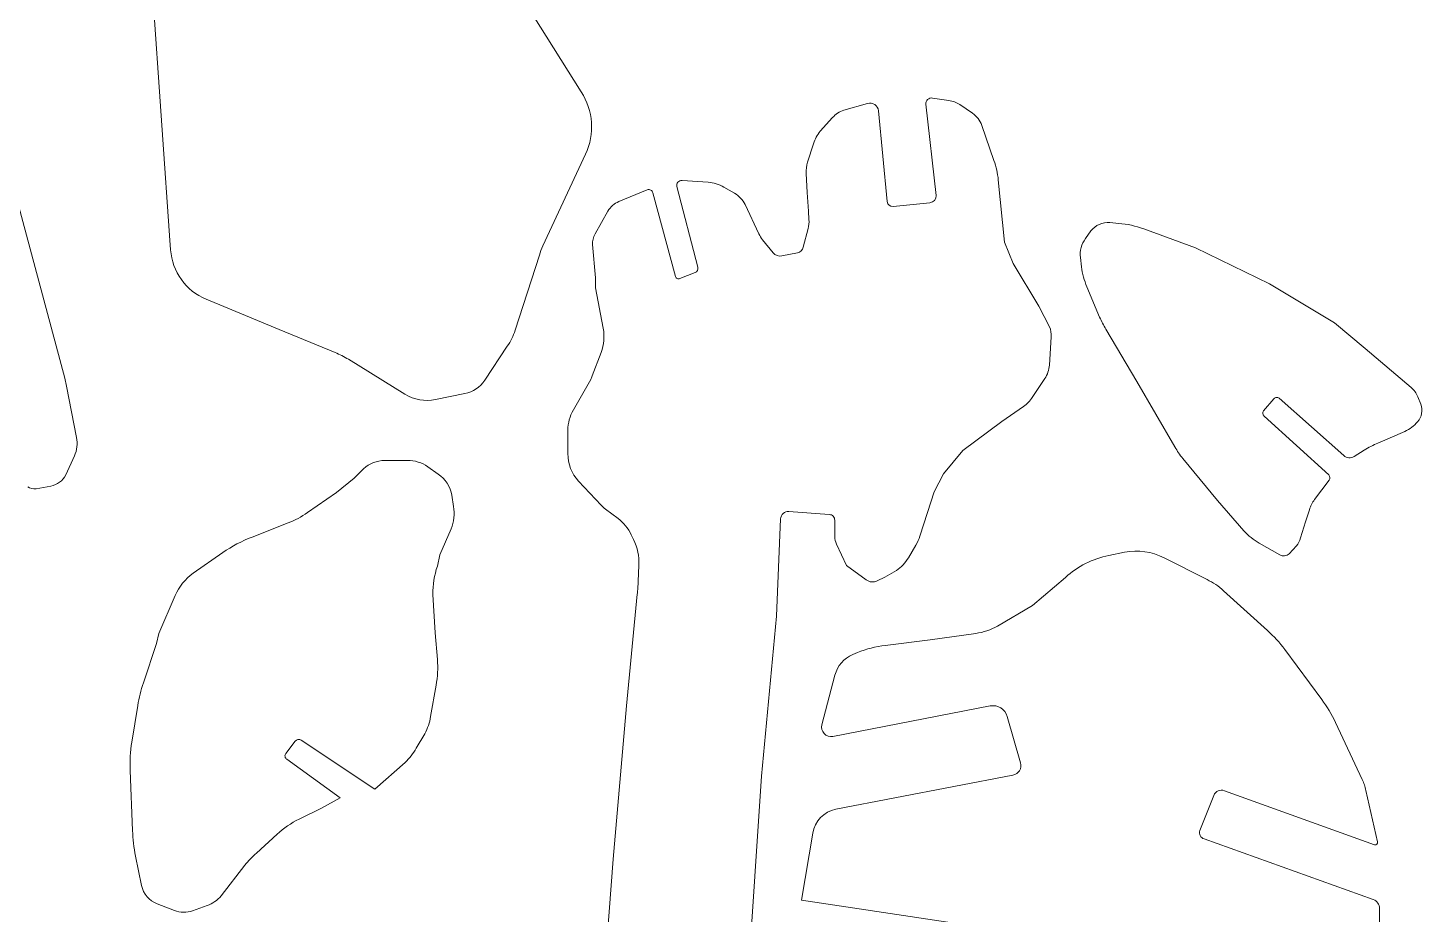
# Model space of a CAD drawing. Header units: inches. Extents: x -4.5 to 5.6, y -4.2 to 3.8.
# Drawn here: x -0.361 to 2.614, y -0.786 to 1.102 of the extents above; entities that cross this region are included whole.
import ezdxf

# ---------------------------------------------------------------- set-up
doc = ezdxf.new("R2010")
doc.units = ezdxf.units.IN
doc.header["$MEASUREMENT"] = 0
doc.layers.add('WHITE', color=7, linetype='Continuous')

msp = doc.modelspace()

# ---------------------------------------------------------------- linework, layer by layer
at = {"layer": 'WHITE', "lineweight": 5}
for points in [[(0.6574, 1.2231), (0.6574, 1.2231), (0.8185, 0.9658), (0.8185, 0.9658)], [(-0.057, 0.6292), (-0.057, 0.6292), (-0.0958, 1.1808), (-0.0958, 1.1808)], [(0.8277, 0.8326), (0.8478, 0.8756), (0.8443, 0.926), (0.8185, 0.9658)], [(1.6024, 0.9473), (1.6024, 0.9473), (1.5676, 0.9525), (1.5676, 0.9525)], [(1.3782, 0.9264), (1.3689, 0.9236), (1.3607, 0.9182), (1.3544, 0.9108)], [(1.4291, 0.9409), (1.4291, 0.9409), (1.3782, 0.9264), (1.3782, 0.9264)], [(1.4291, 0.9409), (1.4291, 0.9409), (1.4291, 0.9409), (1.4291, 0.9409)], [(1.4709, 0.7318), (1.4709, 0.7318), (1.4523, 0.9253), (1.4523, 0.9253)], [(1.5531, 0.9392), (1.5531, 0.9392), (1.5751, 0.7451), (1.5751, 0.7451)], [(1.6255, 0.9386), (1.6186, 0.9433), (1.6107, 0.9462), (1.6024, 0.9473)], [(1.6528, 0.92), (1.6528, 0.92), (1.6255, 0.9386), (1.6255, 0.9386)], [(1.3544, 0.9108), (1.3544, 0.9108), (1.3283, 0.8818), (1.3283, 0.8818)], [(1.3544, 0.9108), (1.3544, 0.9108), (1.3544, 0.9108), (1.3544, 0.9108)], [(1.6725, 0.894), (1.6689, 0.9046), (1.662, 0.9137), (1.6528, 0.92)], [(1.6986, 0.8192), (1.6986, 0.8192), (1.6725, 0.894), (1.6725, 0.894)], [(1.3283, 0.8818), (1.3217, 0.874), (1.3168, 0.865), (1.3138, 0.8552)], [(1.3138, 0.8552), (1.3138, 0.8552), (1.3011, 0.8158), (1.3011, 0.8158)], [(1.3138, 0.8552), (1.3138, 0.8552), (1.3138, 0.8552), (1.3138, 0.8552)], [(0.8277, 0.8326), (0.8277, 0.8326), (0.7368, 0.6373), (0.7368, 0.6373)], [(0.8277, 0.8326), (0.8277, 0.8326), (0.8277, 0.8326), (0.8277, 0.8326)], [(1.3011, 0.8158), (1.2987, 0.8081), (1.2977, 0.8), (1.2982, 0.792)], [(1.7078, 0.7781), (1.7064, 0.7921), (1.7033, 0.806), (1.6986, 0.8192)], [(-0.2823, 0.3557), (-0.2823, 0.3557), (-0.4011, 0.7984), (-0.4011, 0.7984)], [(1.089, 0.7729), (1.089, 0.7729), (1.0334, 0.777), (1.0334, 0.777)], [(1.2982, 0.792), (1.2982, 0.792), (1.3005, 0.7515), (1.3005, 0.7515)], [(1.7211, 0.6454), (1.7211, 0.6454), (1.7078, 0.7781), (1.7078, 0.7781)], [(0.9593, 0.7567), (0.9593, 0.7567), (0.899, 0.7318), (0.899, 0.7318)], [(0.9593, 0.7567), (0.9593, 0.7567), (0.9593, 0.7567), (0.9593, 0.7567)], [(1.0195, 0.5724), (1.0195, 0.5724), (0.9714, 0.7503), (0.9714, 0.7503)], [(1.0224, 0.7642), (1.0224, 0.7642), (1.067, 0.5921), (1.067, 0.5921)], [(1.1226, 0.7625), (1.1124, 0.7684), (1.1009, 0.772), (1.089, 0.7729)], [(1.1452, 0.7497), (1.1452, 0.7497), (1.1226, 0.7625), (1.1226, 0.7625)], [(1.1678, 0.7254), (1.1629, 0.7356), (1.1551, 0.7441), (1.1452, 0.7497)], [(1.3005, 0.7515), (1.3005, 0.7515), (1.3028, 0.7115), (1.3028, 0.7115)], [(1.5618, 0.7294), (1.5698, 0.7301), (1.5758, 0.7371), (1.5751, 0.7451)], [(0.899, 0.7318), (0.8891, 0.7278), (0.8807, 0.7207), (0.8753, 0.7115)], [(1.1974, 0.6628), (1.1974, 0.6628), (1.1678, 0.7254), (1.1678, 0.7254)], [(1.4709, 0.7318), (1.4715, 0.7254), (1.4772, 0.7207), (1.4836, 0.7213)], [(1.5618, 0.7294), (1.5618, 0.7294), (1.4836, 0.7213), (1.4836, 0.7213)], [(1.5618, 0.7294), (1.5618, 0.7294), (1.5618, 0.7294), (1.5618, 0.7294)], [(0.8753, 0.7115), (0.8753, 0.7115), (0.848, 0.6628), (0.848, 0.6628)], [(0.8753, 0.7115), (0.8753, 0.7115), (0.8753, 0.7115), (0.8753, 0.7115)], [(1.3023, 0.6744), (1.3039, 0.6806), (1.3045, 0.6871), (1.304, 0.6935)], [(1.3028, 0.7115), (1.3028, 0.7115), (1.304, 0.6935), (1.304, 0.6935)], [(1.9454, 0.6871), (1.9298, 0.6885), (1.9147, 0.6817), (1.9054, 0.6692)], [(1.9645, 0.6854), (1.9645, 0.6854), (1.9454, 0.6871), (1.9454, 0.6871)], [(2.0178, 0.6738), (2.0006, 0.68), (1.9827, 0.6839), (1.9645, 0.6854)], [(0.848, 0.6628), (0.8441, 0.656), (0.8422, 0.6481), (0.8428, 0.6402)], [(1.1974, 0.6628), (1.1994, 0.6585), (1.202, 0.6544), (1.2049, 0.6506)], [(1.3023, 0.6744), (1.3023, 0.6744), (1.2918, 0.6344), (1.2918, 0.6344)], [(1.3023, 0.6744), (1.3023, 0.6744), (1.3023, 0.6744), (1.3023, 0.6744)], [(1.9054, 0.6692), (1.9054, 0.6692), (1.8938, 0.653), (1.8938, 0.653)], [(1.9054, 0.6692), (1.9054, 0.6692), (1.9054, 0.6692), (1.9054, 0.6692)], [(2.1284, 0.6333), (2.1284, 0.6333), (2.0178, 0.6738), (2.0178, 0.6738)], [(-0.057, 0.6292), (-0.0538, 0.5825), (-0.0244, 0.5416), (0.0189, 0.5238)], [(0.7368, 0.6373), (0.7339, 0.6309), (0.7314, 0.6243), (0.7293, 0.6176)], [(0.8428, 0.6402), (0.8428, 0.6402), (0.8486, 0.5695), (0.8486, 0.5695)], [(1.2275, 0.6228), (1.2275, 0.6228), (1.2049, 0.6506), (1.2049, 0.6506)], [(1.2797, 0.6223), (1.2857, 0.6236), (1.2905, 0.6284), (1.2918, 0.6344)], [(1.7397, 0.6002), (1.7397, 0.6002), (1.7211, 0.6454), (1.7211, 0.6454)], [(1.8938, 0.653), (1.8851, 0.6414), (1.8811, 0.6268), (1.8828, 0.6124)], [(2.286, 0.5568), (2.286, 0.5568), (2.1284, 0.6333), (2.1284, 0.6333)], [(0.7293, 0.6176), (0.7293, 0.6176), (0.6777, 0.4577), (0.6777, 0.4577)], [(0.7293, 0.6176), (0.7293, 0.6176), (0.7293, 0.6176), (0.7293, 0.6176)], [(1.2275, 0.6228), (1.2321, 0.6171), (1.2395, 0.6144), (1.2466, 0.6159)], [(1.2797, 0.6223), (1.2797, 0.6223), (1.2466, 0.6159), (1.2466, 0.6159)], [(1.2797, 0.6223), (1.2797, 0.6223), (1.2797, 0.6223), (1.2797, 0.6223)], [(1.7941, 0.5087), (1.7941, 0.5087), (1.7397, 0.6002), (1.7397, 0.6002)], [(1.8828, 0.6124), (1.8828, 0.6124), (1.8851, 0.5927), (1.8851, 0.5927)], [(0.8486, 0.5695), (0.8486, 0.5695), (0.8492, 0.5481), (0.8492, 0.5481)], [(1.0612, 0.5805), (1.0612, 0.5805), (1.0288, 0.5678), (1.0288, 0.5678)], [(1.0612, 0.5805), (1.0657, 0.5825), (1.0681, 0.5874), (1.067, 0.5921)], [(1.0612, 0.5805), (1.0612, 0.5805), (1.0612, 0.5805), (1.0612, 0.5805)], [(1.8851, 0.5927), (1.887, 0.5781), (1.8909, 0.5639), (1.8967, 0.5504)], [(0.8492, 0.5481), (0.8492, 0.5481), (0.8654, 0.4618), (0.8654, 0.4618)], [(1.8967, 0.5504), (1.8967, 0.5504), (1.9239, 0.4855), (1.9239, 0.4855)], [(2.4245, 0.4734), (2.4245, 0.4734), (2.286, 0.5568), (2.286, 0.5568)], [(0.1748, 0.4595), (0.1748, 0.4595), (0.0189, 0.5238), (0.0189, 0.5238)], [(1.8167, 0.4647), (1.8167, 0.4647), (1.7941, 0.5087), (1.7941, 0.5087)], [(1.9239, 0.4855), (1.9277, 0.4767), (1.9322, 0.4682), (1.9373, 0.46)], [(0.2936, 0.4102), (0.2936, 0.4102), (0.1748, 0.4595), (0.1748, 0.4595)], [(0.6609, 0.4235), (0.668, 0.4341), (0.6737, 0.4456), (0.6777, 0.4577)], [(0.8607, 0.4102), (0.867, 0.4267), (0.8686, 0.4445), (0.8654, 0.4618)], [(1.8208, 0.4438), (1.8213, 0.451), (1.8199, 0.4582), (1.8167, 0.4647)], [(1.9373, 0.46), (1.9373, 0.46), (2.0033, 0.3482), (2.0033, 0.3482)], [(2.49, 0.4189), (2.49, 0.4189), (2.4245, 0.4734), (2.4245, 0.4734)], [(0.6609, 0.4235), (0.6609, 0.4235), (0.6128, 0.3511), (0.6128, 0.3511)], [(0.6609, 0.4235), (0.6609, 0.4235), (0.6609, 0.4235), (0.6609, 0.4235)], [(1.8167, 0.3836), (1.8167, 0.3836), (1.8208, 0.4438), (1.8208, 0.4438)], [(1.8208, 0.4438), (1.8208, 0.4438), (1.8208, 0.4438), (1.8208, 0.4438)], [(2.5879, 0.3355), (2.5879, 0.3355), (2.49, 0.4189), (2.49, 0.4189)], [(0.3225, 0.3957), (0.3133, 0.4013), (0.3036, 0.4062), (0.2936, 0.4102)], [(0.4425, 0.3216), (0.4425, 0.3216), (0.3225, 0.3957), (0.3225, 0.3957)], [(0.8607, 0.4102), (0.8607, 0.4102), (0.8422, 0.3604), (0.8422, 0.3604)], [(0.8607, 0.4102), (0.8607, 0.4102), (0.8607, 0.4102), (0.8607, 0.4102)], [(0.8387, 0.3529), (0.8401, 0.3553), (0.8413, 0.3578), (0.8422, 0.3604)], [(1.8069, 0.3546), (1.8127, 0.3632), (1.8161, 0.3732), (1.8167, 0.3836)], [(-0.2789, 0.3384), (-0.2789, 0.3384), (-0.2823, 0.3557), (-0.2823, 0.3557)], [(-0.2574, 0.2289), (-0.2574, 0.2289), (-0.2789, 0.3384), (-0.2789, 0.3384)], [(0.5705, 0.3227), (0.5878, 0.3262), (0.603, 0.3364), (0.6128, 0.3511)], [(0.8387, 0.3529), (0.8387, 0.3529), (0.8017, 0.288), (0.8017, 0.288)], [(0.8387, 0.3529), (0.8387, 0.3529), (0.8387, 0.3529), (0.8387, 0.3529)], [(1.7802, 0.3146), (1.7802, 0.3146), (1.8069, 0.3546), (1.8069, 0.3546)], [(1.8069, 0.3546), (1.8069, 0.3546), (1.8069, 0.3546), (1.8069, 0.3546)], [(2.0033, 0.3482), (2.0033, 0.3482), (2.0844, 0.2092), (2.0844, 0.2092)], [(2.6024, 0.3158), (2.5992, 0.3234), (2.5942, 0.3302), (2.5879, 0.3355)], [(0.4425, 0.3216), (0.462, 0.3094), (0.4854, 0.3053), (0.5079, 0.31)], [(0.5705, 0.3227), (0.5705, 0.3227), (0.5079, 0.31), (0.5079, 0.31)], [(0.5705, 0.3227), (0.5705, 0.3227), (0.5705, 0.3227), (0.5705, 0.3227)], [(1.7617, 0.2955), (1.769, 0.3007), (1.7753, 0.3072), (1.7802, 0.3146)], [(2.2733, 0.2856), (2.2733, 0.2856), (2.2953, 0.3117), (2.2953, 0.3117)], [(2.2953, 0.3117), (2.2953, 0.3117), (2.2953, 0.3117), (2.2953, 0.3117)], [(2.3069, 0.3129), (2.3069, 0.3129), (2.4442, 0.1906), (2.4442, 0.1906)], [(2.6018, 0.2625), (2.6108, 0.2728), (2.6135, 0.2873), (2.6087, 0.3001)], [(2.6087, 0.3001), (2.6087, 0.3001), (2.6024, 0.3158), (2.6024, 0.3158)], [(0.8017, 0.288), (0.7941, 0.2747), (0.7901, 0.2598), (0.7901, 0.2445)], [(1.7154, 0.263), (1.7154, 0.263), (1.7617, 0.2955), (1.7617, 0.2955)], [(1.7617, 0.2955), (1.7617, 0.2955), (1.7617, 0.2955), (1.7617, 0.2955)], [(2.2733, 0.2856), (2.2708, 0.2822), (2.2713, 0.2775), (2.2744, 0.2746)], [(2.4123, 0.1495), (2.4123, 0.1495), (2.2744, 0.2746), (2.2744, 0.2746)], [(0.7901, 0.2445), (0.7901, 0.2445), (0.7901, 0.2445), (0.7901, 0.2445)], [(0.7901, 0.2445), (0.7901, 0.2445), (0.7901, 0.1947), (0.7901, 0.1947)], [(1.6325, 0.2011), (1.6325, 0.2011), (1.7154, 0.263), (1.7154, 0.263)], [(1.7154, 0.263), (1.7154, 0.263), (1.7154, 0.263), (1.7154, 0.263)], [(2.5172, 0.2173), (2.5172, 0.2173), (2.5746, 0.2422), (2.5746, 0.2422)], [(2.5746, 0.2422), (2.585, 0.2468), (2.5943, 0.2538), (2.6018, 0.2625)], [(2.5746, 0.2422), (2.5746, 0.2422), (2.5746, 0.2422), (2.5746, 0.2422)], [(-0.2621, 0.19), (-0.2564, 0.2022), (-0.2548, 0.2158), (-0.2574, 0.2289)], [(2.0844, 0.2092), (2.0893, 0.2004), (2.0949, 0.1921), (2.1012, 0.1843)], [(2.5172, 0.2173), (2.5072, 0.213), (2.4975, 0.2079), (2.4882, 0.2022)], [(-0.2806, 0.1495), (-0.2806, 0.1495), (-0.2621, 0.19), (-0.2621, 0.19)], [(-0.2621, 0.19), (-0.2621, 0.19), (-0.2621, 0.19), (-0.2621, 0.19)], [(0.3996, 0.1802), (0.3828, 0.1802), (0.3666, 0.1738), (0.3544, 0.1622)], [(0.4483, 0.1802), (0.4483, 0.1802), (0.3996, 0.1802), (0.3996, 0.1802)], [(0.4917, 0.1669), (0.4789, 0.1757), (0.4638, 0.1803), (0.4483, 0.1802)], [(0.4483, 0.1802), (0.4483, 0.1802), (0.4483, 0.1802), (0.4483, 0.1802)], [(0.7901, 0.1947), (0.7899, 0.173), (0.798, 0.1521), (0.8126, 0.1361)], [(1.5908, 0.1518), (1.5908, 0.1518), (1.6325, 0.2011), (1.6325, 0.2011)], [(1.6325, 0.2011), (1.6325, 0.2011), (1.6325, 0.2011), (1.6325, 0.2011)], [(2.1012, 0.1843), (2.1012, 0.1843), (2.1748, 0.095), (2.1748, 0.095)], [(2.4442, 0.1906), (2.4504, 0.1852), (2.4593, 0.1845), (2.4662, 0.1889)], [(2.4662, 0.1889), (2.4662, 0.1889), (2.4882, 0.2022), (2.4882, 0.2022)], [(2.4882, 0.2022), (2.4882, 0.2022), (2.4882, 0.2022), (2.4882, 0.2022)], [(-0.3125, 0.1257), (-0.2986, 0.128), (-0.2867, 0.1368), (-0.2806, 0.1495)], [(0.3544, 0.1622), (0.3544, 0.1622), (0.3341, 0.1425), (0.3341, 0.1425)], [(0.3544, 0.1622), (0.3544, 0.1622), (0.3544, 0.1622), (0.3544, 0.1622)], [(0.5137, 0.1512), (0.5137, 0.1512), (0.4917, 0.1669), (0.4917, 0.1669)], [(0.5427, 0.106), (0.5395, 0.1244), (0.529, 0.1407), (0.5137, 0.1512)], [(1.5711, 0.113), (1.5711, 0.113), (1.5908, 0.1518), (1.5908, 0.1518)], [(1.5908, 0.1518), (1.5908, 0.1518), (1.5908, 0.1518), (1.5908, 0.1518)], [(2.4129, 0.1379), (2.4157, 0.1413), (2.4155, 0.1464), (2.4123, 0.1495)], [(-0.3617, 0.124), (-0.3565, 0.1204), (-0.35, 0.1189), (-0.3437, 0.1199)], [(-0.3437, 0.1199), (-0.3437, 0.1199), (-0.3125, 0.1257), (-0.3125, 0.1257)], [(-0.3125, 0.1257), (-0.3125, 0.1257), (-0.3125, 0.1257), (-0.3125, 0.1257)], [(0.3341, 0.1425), (0.3341, 0.1425), (0.2965, 0.1118), (0.2965, 0.1118)], [(0.3341, 0.1425), (0.3341, 0.1425), (0.3341, 0.1425), (0.3341, 0.1425)], [(0.8126, 0.1361), (0.8126, 0.1361), (0.8608, 0.0852), (0.8608, 0.0852)], [(2.3822, 0.0968), (2.3822, 0.0968), (2.4129, 0.1379), (2.4129, 0.1379)], [(2.4129, 0.1379), (2.4129, 0.1379), (2.4129, 0.1379), (2.4129, 0.1379)], [(0.2965, 0.1118), (0.2965, 0.1118), (0.235, 0.069), (0.235, 0.069)], [(0.2965, 0.1118), (0.2965, 0.1118), (0.2965, 0.1118), (0.2965, 0.1118)], [(0.5462, 0.0823), (0.5462, 0.0823), (0.5427, 0.106), (0.5427, 0.106)], [(1.5566, 0.069), (1.5566, 0.069), (1.5711, 0.113), (1.5711, 0.113)], [(1.5711, 0.113), (1.5711, 0.113), (1.5711, 0.113), (1.5711, 0.113)], [(2.1748, 0.095), (2.1748, 0.095), (2.2316, 0.0301), (2.2316, 0.0301)], [(2.3822, 0.0968), (2.3772, 0.0904), (2.3735, 0.0831), (2.3712, 0.0753)], [(0.1939, 0.047), (0.2084, 0.0526), (0.2223, 0.06), (0.235, 0.069)], [(0.541, 0.0342), (0.5472, 0.0494), (0.549, 0.0661), (0.5462, 0.0823)], [(0.8608, 0.0852), (0.8636, 0.082), (0.8667, 0.0791), (0.87, 0.0765)], [(0.87, 0.0765), (0.87, 0.0765), (0.8973, 0.0562), (0.8973, 0.0562)], [(1.2611, 0.0712), (1.2611, 0.0712), (1.3474, 0.0649), (1.3474, 0.0649)], [(1.5404, 0.0191), (1.5404, 0.0191), (1.5566, 0.069), (1.5566, 0.069)], [(1.5566, 0.069), (1.5566, 0.069), (1.5566, 0.069), (1.5566, 0.069)], [(2.3631, 0.0493), (2.3631, 0.0493), (2.3712, 0.0753), (2.3712, 0.0753)], [(2.3712, 0.0753), (2.3712, 0.0753), (2.3712, 0.0753), (2.3712, 0.0753)], [(0.1939, 0.047), (0.1939, 0.047), (0.1169, 0.0168), (0.1169, 0.0168)], [(0.1939, 0.047), (0.1939, 0.047), (0.1939, 0.047), (0.1939, 0.047)], [(0.5172, -0.0208), (0.5172, -0.0208), (0.541, 0.0342), (0.541, 0.0342)], [(0.541, 0.0342), (0.541, 0.0342), (0.541, 0.0342), (0.541, 0.0342)], [(0.9251, 0.022), (0.9186, 0.0355), (0.9091, 0.0472), (0.8973, 0.0562)], [(1.235, -0.1518), (1.235, -0.1518), (1.2437, 0.0556), (1.2437, 0.0556)], [(1.2437, 0.0556), (1.2437, 0.0556), (1.2437, 0.0556), (1.2437, 0.0556)], [(1.359, 0.0527), (1.359, 0.0527), (1.359, 0.0186), (1.359, 0.0186)], [(2.2316, 0.0301), (2.241, 0.0198), (2.2519, 0.011), (2.264, 0.0041)], [(2.3521, 0.0151), (2.3521, 0.0151), (2.3631, 0.0493), (2.3631, 0.0493)], [(2.3631, 0.0493), (2.3631, 0.0493), (2.3631, 0.0493), (2.3631, 0.0493)], [(0.1169, 0.0168), (0.0947, 0.0084), (0.0737, -0.0027), (0.0543, -0.0162)], [(0.9251, 0.022), (0.9251, 0.022), (0.9303, 0.0116), (0.9303, 0.0116)], [(0.9413, -0.0429), (0.9422, -0.0241), (0.9385, -0.0054), (0.9303, 0.0116)], [(1.359, 0.0186), (1.3592, 0.0127), (1.3606, 0.007), (1.3631, 0.0017)], [(1.3631, 0.0017), (1.3631, 0.0017), (1.3839, -0.044), (1.3839, -0.044)], [(1.516, -0.0272), (1.516, -0.0272), (1.5323, 0), (1.5323, 0)], [(1.5323, 0), (1.5356, 0.0061), (1.5384, 0.0125), (1.5404, 0.0191)], [(1.5323, 0), (1.5323, 0), (1.5323, 0), (1.5323, 0)], [(2.264, 0.0041), (2.264, 0.0041), (2.3081, -0.0208), (2.3081, -0.0208)], [(2.3434, -0.0017), (2.3477, 0.0031), (2.3506, 0.0088), (2.3521, 0.0151)], [(0.0543, -0.0162), (0.0543, -0.0162), (-0.0089, -0.0602), (-0.0089, -0.0602)], [(0.0543, -0.0162), (0.0543, -0.0162), (0.0543, -0.0162), (0.0543, -0.0162)], [(0.512, -0.0452), (0.512, -0.0452), (0.5172, -0.0208), (0.5172, -0.0208)], [(0.5172, -0.0208), (0.5172, -0.0208), (0.5172, -0.0208), (0.5172, -0.0208)], [(1.4906, -0.0544), (1.501, -0.0475), (1.5098, -0.0381), (1.516, -0.0272)], [(1.9436, -0.0226), (1.909, -0.0292), (1.877, -0.0452), (1.8509, -0.0689)], [(1.9772, -0.0156), (1.9772, -0.0156), (1.9436, -0.0226), (1.9436, -0.0226)], [(2.0612, -0.0272), (2.0353, -0.0141), (2.0057, -0.01), (1.9772, -0.0156)], [(1.9772, -0.0156), (1.9772, -0.0156), (1.9772, -0.0156), (1.9772, -0.0156)], [(2.1528, -0.0736), (2.1528, -0.0736), (2.0612, -0.0272), (2.0612, -0.0272)], [(2.3081, -0.0208), (2.3143, -0.0249), (2.3226, -0.0239), (2.3278, -0.0185)], [(2.3278, -0.0185), (2.3278, -0.0185), (2.3434, -0.0017), (2.3434, -0.0017)], [(2.3434, -0.0017), (2.3434, -0.0017), (2.3434, -0.0017), (2.3434, -0.0017)], [(0.512, -0.0452), (0.5051, -0.0645), (0.5017, -0.0849), (0.5021, -0.1054)], [(0.9413, -0.0429), (0.9413, -0.0429), (0.939, -0.095), (0.939, -0.095)], [(0.9413, -0.0429), (0.9413, -0.0429), (0.9413, -0.0429), (0.9413, -0.0429)], [(1.3839, -0.044), (1.3839, -0.044), (1.4262, -0.0741), (1.4262, -0.0741)], [(1.4662, -0.0684), (1.4662, -0.0684), (1.4906, -0.0544), (1.4906, -0.0544)], [(1.4906, -0.0544), (1.4906, -0.0544), (1.4906, -0.0544), (1.4906, -0.0544)], [(-0.0089, -0.0602), (-0.0258, -0.0722), (-0.039, -0.0887), (-0.0471, -0.1078)], [(1.4262, -0.0741), (1.4329, -0.0793), (1.4419, -0.0802), (1.4494, -0.0765)], [(1.4494, -0.0765), (1.4494, -0.0765), (1.4662, -0.0684), (1.4662, -0.0684)], [(1.4662, -0.0684), (1.4662, -0.0684), (1.4662, -0.0684), (1.4662, -0.0684)], [(1.8509, -0.0689), (1.8509, -0.0689), (1.7808, -0.1286), (1.7808, -0.1286)], [(1.8509, -0.0689), (1.8509, -0.0689), (1.8509, -0.0689), (1.8509, -0.0689)], [(2.1881, -0.0973), (2.1775, -0.0879), (2.1656, -0.0799), (2.1528, -0.0736)], [(-0.0471, -0.1078), (-0.0471, -0.1078), (-0.0824, -0.1889), (-0.0824, -0.1889)], [(-0.0471, -0.1078), (-0.0471, -0.1078), (-0.0471, -0.1078), (-0.0471, -0.1078)], [(0.5074, -0.1871), (0.5074, -0.1871), (0.5021, -0.1054), (0.5021, -0.1054)], [(0.9378, -0.1049), (0.9378, -0.1049), (0.9152, -0.3424), (0.9152, -0.3424)], [(0.9378, -0.1049), (0.9383, -0.1016), (0.9387, -0.0983), (0.939, -0.095)], [(0.9378, -0.1049), (0.9378, -0.1049), (0.9378, -0.1049), (0.9378, -0.1049)], [(2.282, -0.1825), (2.282, -0.1825), (2.1881, -0.0973), (2.1881, -0.0973)], [(1.7808, -0.1286), (1.7808, -0.1286), (1.7061, -0.1726), (1.7061, -0.1726)], [(1.7808, -0.1286), (1.7808, -0.1286), (1.7808, -0.1286), (1.7808, -0.1286)], [(1.2026, -0.4925), (1.2026, -0.4925), (1.235, -0.1518), (1.235, -0.1518)], [(1.235, -0.1518), (1.235, -0.1518), (1.235, -0.1518), (1.235, -0.1518)], [(1.6597, -0.1883), (1.6761, -0.1862), (1.6918, -0.1809), (1.7061, -0.1726)], [(-0.0824, -0.1889), (-0.0824, -0.1889), (-0.0871, -0.2097), (-0.0871, -0.2097)], [(-0.0824, -0.1889), (-0.0824, -0.1889), (-0.0824, -0.1889), (-0.0824, -0.1889)], [(0.512, -0.2439), (0.512, -0.2439), (0.5074, -0.1871), (0.5074, -0.1871)], [(1.5624, -0.2022), (1.5624, -0.2022), (1.4668, -0.2138), (1.4668, -0.2138)], [(1.6597, -0.1883), (1.6597, -0.1883), (1.5624, -0.2022), (1.5624, -0.2022)], [(1.5624, -0.2022), (1.5624, -0.2022), (1.5624, -0.2022), (1.5624, -0.2022)], [(1.6597, -0.1883), (1.6597, -0.1883), (1.6597, -0.1883), (1.6597, -0.1883)], [(2.3185, -0.2225), (2.3077, -0.208), (2.2955, -0.1946), (2.282, -0.1825)], [(-0.0871, -0.2097), (-0.0871, -0.2097), (-0.1149, -0.2937), (-0.1149, -0.2937)], [(-0.0871, -0.2097), (-0.0871, -0.2097), (-0.0871, -0.2097), (-0.0871, -0.2097)], [(1.3973, -0.2335), (1.3786, -0.2415), (1.3647, -0.2578), (1.3596, -0.2775)], [(1.4077, -0.2294), (1.4077, -0.2294), (1.3973, -0.2335), (1.3973, -0.2335)], [(1.4668, -0.2138), (1.4465, -0.2162), (1.4266, -0.2214), (1.4077, -0.2294)], [(1.4077, -0.2294), (1.4077, -0.2294), (1.4077, -0.2294), (1.4077, -0.2294)], [(2.3973, -0.3291), (2.3973, -0.3291), (2.3185, -0.2225), (2.3185, -0.2225)], [(0.5091, -0.2989), (0.5123, -0.2808), (0.5133, -0.2623), (0.512, -0.2439)], [(-0.1149, -0.2937), (-0.1203, -0.3094), (-0.1244, -0.3255), (-0.1271, -0.3418)], [(1.3596, -0.2775), (1.3596, -0.2775), (1.3318, -0.3829), (1.3318, -0.3829)], [(1.3596, -0.2775), (1.3596, -0.2775), (1.3596, -0.2775), (1.3596, -0.2775)], [(0.4975, -0.3656), (0.4975, -0.3656), (0.5091, -0.2989), (0.5091, -0.2989)], [(0.5091, -0.2989), (0.5091, -0.2989), (0.5091, -0.2989), (0.5091, -0.2989)], [(-0.1271, -0.3418), (-0.1271, -0.3418), (-0.1334, -0.3812), (-0.1334, -0.3812)], [(-0.1271, -0.3418), (-0.1271, -0.3418), (-0.1271, -0.3418), (-0.1271, -0.3418)], [(0.9152, -0.3424), (0.9152, -0.3424), (0.8868, -0.6692), (0.8868, -0.6692)], [(0.9152, -0.3424), (0.9152, -0.3424), (0.9152, -0.3424), (0.9152, -0.3424)], [(1.355, -0.4079), (1.355, -0.4079), (1.6904, -0.343), (1.6904, -0.343)], [(1.7269, -0.3656), (1.7224, -0.3498), (1.7066, -0.34), (1.6904, -0.343)], [(1.6904, -0.343), (1.6904, -0.343), (1.6904, -0.343), (1.6904, -0.343)], [(2.4268, -0.3783), (2.4186, -0.361), (2.4087, -0.3445), (2.3973, -0.3291)], [(-0.1334, -0.3812), (-0.1334, -0.3812), (-0.1398, -0.42), (-0.1398, -0.42)], [(-0.1334, -0.3812), (-0.1334, -0.3812), (-0.1334, -0.3812), (-0.1334, -0.3812)], [(0.4848, -0.4021), (0.4911, -0.3908), (0.4954, -0.3784), (0.4975, -0.3656)], [(1.7269, -0.3656), (1.7269, -0.3656), (1.7553, -0.4641), (1.7553, -0.4641)], [(2.4836, -0.4994), (2.4836, -0.4994), (2.4268, -0.3783), (2.4268, -0.3783)], [(0.2217, -0.416), (0.2174, -0.413), (0.2115, -0.414), (0.2084, -0.4183)], [(0.2217, -0.416), (0.2217, -0.416), (0.3787, -0.5203), (0.3787, -0.5203)], [(0.4668, -0.4328), (0.4668, -0.4328), (0.4848, -0.4021), (0.4848, -0.4021)], [(0.4848, -0.4021), (0.4848, -0.4021), (0.4848, -0.4021), (0.4848, -0.4021)], [(-0.1398, -0.42), (-0.143, -0.44), (-0.1441, -0.4601), (-0.1433, -0.4803)], [(0.1887, -0.4443), (0.1887, -0.4443), (0.2084, -0.4183), (0.2084, -0.4183)], [(0.2084, -0.4183), (0.2084, -0.4183), (0.2084, -0.4183), (0.2084, -0.4183)], [(0.443, -0.4635), (0.4524, -0.4545), (0.4604, -0.4441), (0.4668, -0.4328)], [(0.3047, -0.5386), (0.3047, -0.5386), (0.191, -0.4565), (0.191, -0.4565)], [(0.3787, -0.5203), (0.3787, -0.5203), (0.443, -0.4635), (0.443, -0.4635)], [(0.443, -0.4635), (0.443, -0.4635), (0.443, -0.4635), (0.443, -0.4635)], [(-0.1433, -0.4803), (-0.1433, -0.4803), (-0.1381, -0.6083), (-0.1381, -0.6083)], [(1.1742, -0.9195), (1.1742, -0.9195), (1.2026, -0.4925), (1.2026, -0.4925)], [(1.2026, -0.4925), (1.2026, -0.4925), (1.2026, -0.4925), (1.2026, -0.4925)], [(1.7391, -0.4907), (1.7391, -0.4907), (1.3614, -0.5632), (1.3614, -0.5632)], [(1.7391, -0.4907), (1.7391, -0.4907), (1.7391, -0.4907), (1.7391, -0.4907)], [(2.4917, -0.5232), (2.4899, -0.515), (2.4872, -0.507), (2.4836, -0.4994)], [(2.1377, -0.6083), (2.1377, -0.6083), (2.1673, -0.5336), (2.1673, -0.5336)], [(2.1673, -0.5336), (2.1673, -0.5336), (2.1673, -0.5336), (2.1673, -0.5336)], [(2.1899, -0.5237), (2.1899, -0.5237), (2.5097, -0.639), (2.5097, -0.639)], [(2.5166, -0.6327), (2.5166, -0.6327), (2.4917, -0.5232), (2.4917, -0.5232)], [(0.2171, -0.584), (0.2171, -0.584), (0.2646, -0.5608), (0.2646, -0.5608)], [(0.2646, -0.5608), (0.2646, -0.5608), (0.3047, -0.5386), (0.3047, -0.5386)], [(0.2646, -0.5608), (0.2646, -0.5608), (0.2646, -0.5608), (0.2646, -0.5608)], [(0.3047, -0.5386), (0.3047, -0.5386), (0.3047, -0.5386), (0.3047, -0.5386)], [(1.3614, -0.5632), (1.3358, -0.5681), (1.3161, -0.5885), (1.3121, -0.6141)], [(0.2171, -0.584), (0.2, -0.5926), (0.1842, -0.6035), (0.1702, -0.6164)], [(-0.1381, -0.6083), (-0.1374, -0.6266), (-0.1353, -0.6448), (-0.1317, -0.6628)], [(0.1261, -0.6564), (0.1261, -0.6564), (0.1702, -0.6164), (0.1702, -0.6164)], [(0.1702, -0.6164), (0.1702, -0.6164), (0.1702, -0.6164), (0.1702, -0.6164)], [(1.3121, -0.6141), (1.3121, -0.6141), (1.2883, -0.7572), (1.2883, -0.7572)], [(1.3121, -0.6141), (1.3121, -0.6141), (1.3121, -0.6141), (1.3121, -0.6141)], [(2.5074, -0.7555), (2.5074, -0.7555), (2.1464, -0.6263), (2.1464, -0.6263)], [(-0.1317, -0.6628), (-0.1317, -0.6628), (-0.119, -0.7254), (-0.119, -0.7254)], [(0.0508, -0.7474), (0.0508, -0.7474), (0.1012, -0.6825), (0.1012, -0.6825)], [(0.1261, -0.6564), (0.1171, -0.6644), (0.1088, -0.6731), (0.1012, -0.6825)], [(0.1012, -0.6825), (0.1012, -0.6825), (0.1012, -0.6825), (0.1012, -0.6825)], [(0.8868, -0.6692), (0.8868, -0.6692), (0.8689, -0.9032), (0.8689, -0.9032)], [(0.8868, -0.6692), (0.8868, -0.6692), (0.8868, -0.6692), (0.8868, -0.6692)], [(-0.119, -0.7254), (-0.1153, -0.7434), (-0.1026, -0.7584), (-0.0854, -0.7648)], [(-0.0854, -0.7648), (-0.0854, -0.7648), (-0.0488, -0.7787), (-0.0488, -0.7787)], [(-0.01, -0.7793), (-0.01, -0.7793), (0.0207, -0.7682), (0.0207, -0.7682)], [(0.0207, -0.7682), (0.0325, -0.7644), (0.043, -0.7571), (0.0508, -0.7474)], [(0.0207, -0.7682), (0.0207, -0.7682), (0.0207, -0.7682), (0.0207, -0.7682)], [(1.2883, -0.7572), (1.2883, -0.7572), (1.775, -0.8297), (1.775, -0.8297)], [(2.5207, -0.7746), (2.5207, -0.7661), (2.5154, -0.7584), (2.5074, -0.7555)], [(-0.0488, -0.7787), (-0.0364, -0.7834), (-0.0226, -0.7836), (-0.01, -0.7793)], [(2.5195, -0.8963), (2.5195, -0.8963), (2.5207, -0.7746), (2.5207, -0.7746)], [(2.5207, -0.7746), (2.5207, -0.7746), (2.5207, -0.7746), (2.5207, -0.7746)]]:
    msp.add_open_spline(points, degree=3, dxfattribs=at)
for points in [[(1.5676, 0.9525), (1.5638, 0.9532), (1.5599, 0.9521), (1.557, 0.9495), (1.557, 0.9495), (1.5542, 0.9468), (1.5527, 0.943), (1.5531, 0.9392)], [(1.4523, 0.9253), (1.4518, 0.9307), (1.4489, 0.9356), (1.4444, 0.9386), (1.4444, 0.9386), (1.4399, 0.9416), (1.4343, 0.9425), (1.4291, 0.9409)], [(1.0334, 0.777), (1.0301, 0.7772), (1.0269, 0.7759), (1.0247, 0.7733), (1.0247, 0.7733), (1.0226, 0.7708), (1.0217, 0.7674), (1.0224, 0.7642)], [(0.9714, 0.7503), (0.9709, 0.7529), (0.9692, 0.7552), (0.9669, 0.7564), (0.9669, 0.7564), (0.9645, 0.7576), (0.9617, 0.7578), (0.9593, 0.7567)], [(1.0195, 0.5724), (1.0198, 0.5704), (1.0211, 0.5686), (1.0229, 0.5677), (1.0229, 0.5677), (1.0248, 0.5667), (1.027, 0.5668), (1.0288, 0.5678)], [(2.3069, 0.3129), (2.3052, 0.3143), (2.303, 0.3149), (2.3009, 0.3147), (2.3009, 0.3147), (2.2987, 0.3145), (2.2967, 0.3134), (2.2953, 0.3117)], [(1.2611, 0.0712), (1.2567, 0.0716), (1.2524, 0.0701), (1.2491, 0.0671), (1.2491, 0.0671), (1.2458, 0.0642), (1.2439, 0.06), (1.2437, 0.0556)], [(1.359, 0.0527), (1.3592, 0.0559), (1.358, 0.059), (1.3558, 0.0613), (1.3558, 0.0613), (1.3537, 0.0636), (1.3506, 0.0649), (1.3474, 0.0649)], [(1.3318, -0.3829), (1.33, -0.3896), (1.3317, -0.3968), (1.3364, -0.4019), (1.3364, -0.4019), (1.3412, -0.4069), (1.3482, -0.4092), (1.355, -0.4079)], [(0.1887, -0.4443), (0.1871, -0.4462), (0.1865, -0.4486), (0.187, -0.451), (0.187, -0.451), (0.1874, -0.4533), (0.1889, -0.4554), (0.191, -0.4565)], [(1.7391, -0.4907), (1.7449, -0.4895), (1.7499, -0.486), (1.753, -0.4809), (1.753, -0.4809), (1.7561, -0.4759), (1.7569, -0.4698), (1.7553, -0.4641)], [(2.1899, -0.5237), (2.1856, -0.522), (2.1807, -0.522), (2.1765, -0.5239), (2.1765, -0.5239), (2.1722, -0.5258), (2.1689, -0.5293), (2.1673, -0.5336)], [(2.1377, -0.6083), (2.1364, -0.6119), (2.1366, -0.6158), (2.1382, -0.6192), (2.1382, -0.6192), (2.1398, -0.6226), (2.1428, -0.6252), (2.1464, -0.6263)], [(2.5097, -0.639), (2.5115, -0.6396), (2.5135, -0.6391), (2.515, -0.6378), (2.515, -0.6378), (2.5164, -0.6365), (2.517, -0.6346), (2.5166, -0.6327)]]:
    msp.add_open_spline(points, degree=3, knots=[0, 0, 0, 0, 0.5, 0.5, 0.5, 0.5, 1, 1, 1, 1], dxfattribs=at)

doc.saveas('drawing.dxf')
